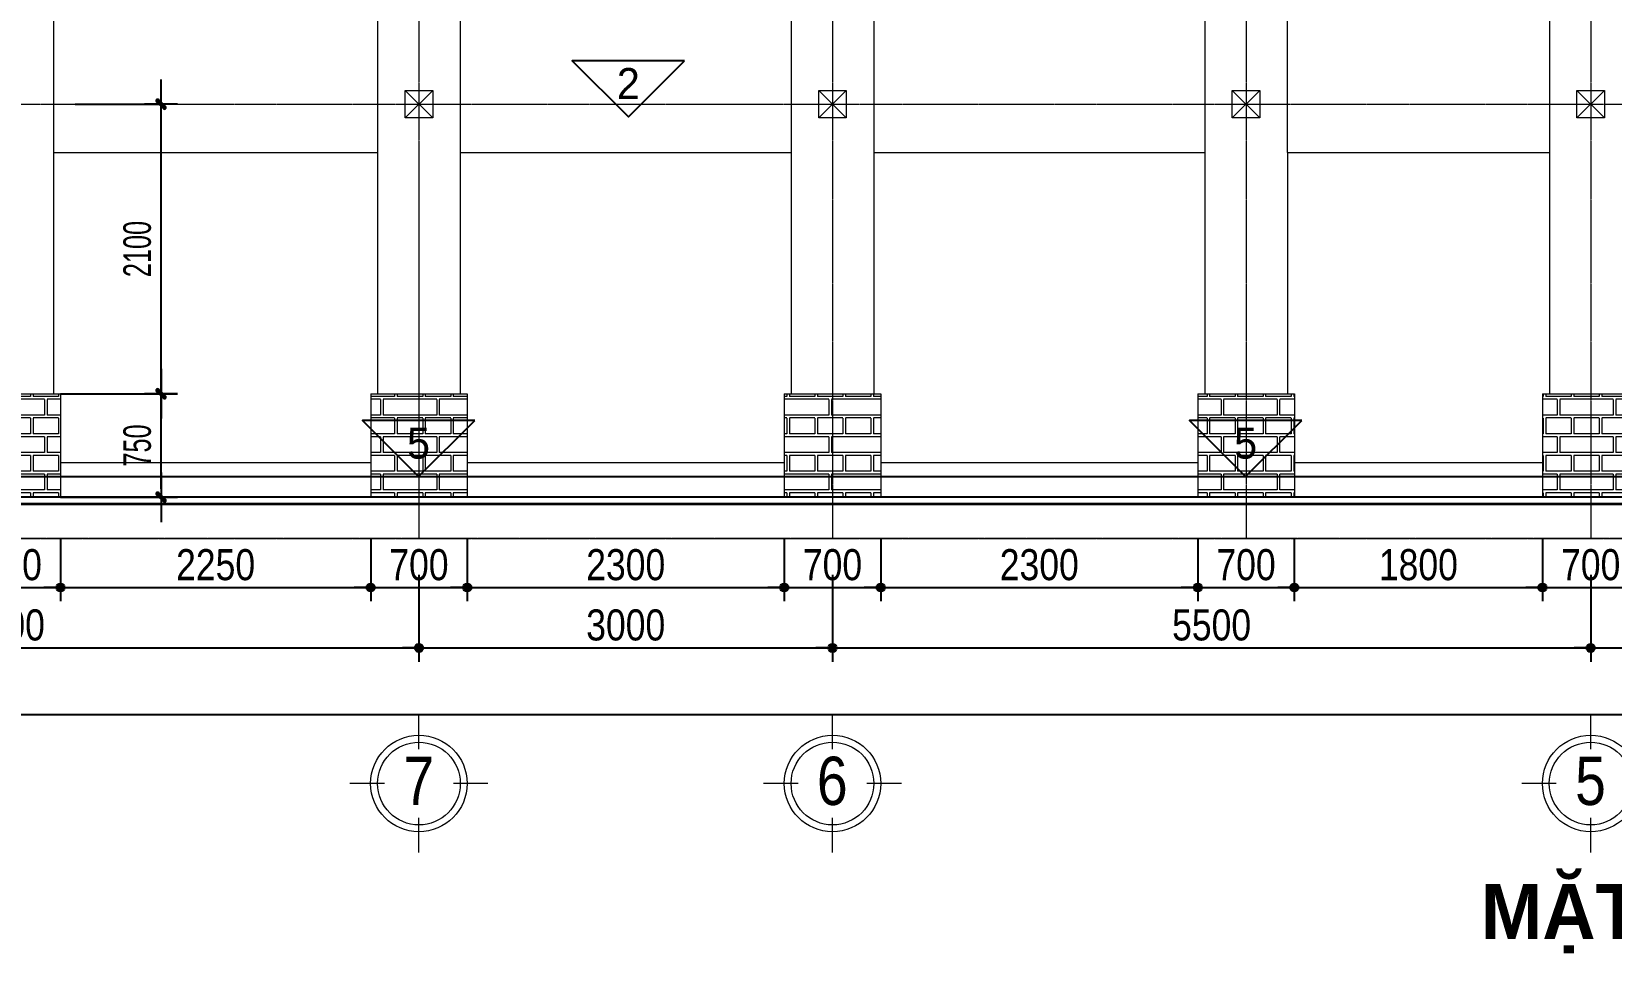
# Model space of a CAD drawing. Header units: millimetres. Extents: x 176 to 38825, y 257 to 17629.
# Drawn here: x 7695 to 19155, y 257 to 6943 of the extents above; entities that cross this region are included whole.
import ezdxf
from ezdxf.enums import TextEntityAlignment as Align

# ---------------------------------------------------------------- set-up
doc = ezdxf.new("R2010")
doc.units = ezdxf.units.MM
doc.linetypes.add('ACAD_ISO10W100', pattern=[18, 12, -3, 0, -3])
for name, color, linetype in [('009', 251, 'Continuous'), ('DIM', 1, 'Continuous'), ('HATCH', 8, 'Continuous'), ('TAGS', 60, 'Continuous'), ('TEXT', 7, 'Continuous'), ('TUONG', 131, 'Continuous')]:
    doc.layers.add(name, color=color, linetype=linetype)
for name, color, linetype, lineweight in [('HACHT', 8, 'Continuous', 5), ('NET-THAY', 2, 'Continuous', 13), ('TEN TRUC', 3, 'Continuous', 18), ('TRUC', 24, 'Continuous', 0)]:
    doc.layers.add(name, color=color, linetype=linetype, lineweight=lineweight)
doc.styles.add('AVO', font='')
doc.styles.add('HEL-CONDENSE', font='')
doc.styles.add('KICHTHUOC', font='', dxfattribs={"width": 0.8})
doc.styles.add('SWISS-CONDENSE', font='')
doc.styles.add('VNI-HELVE-CONDENSEN', font='')
doc.styles.get('AVO').set_extended_font_data('VNI-Avo')
doc.styles.get('HEL-CONDENSE').set_extended_font_data('VNI-Helve-Condense')
doc.styles.get('KICHTHUOC').set_extended_font_data('VNI-Helve-Condense')
doc.styles.get('SWISS-CONDENSE').set_extended_font_data('VNI-Swiss-Condense')
doc.styles.get('VNI-HELVE-CONDENSEN').set_extended_font_data('VNI-Helve-Condense')
doc.dimstyles.new('1-100', dxfattribs={"dimtxt": 200, "dimasz": 60, "dimexe": 0, "dimexo": 0, "dimgap": 70, "dimtad": 1, "dimtoh": 1, "dimdec": 0, "dimzin": 9, "dimdsep": 46, "dimtxsty": 'KICHTHUOC', "dimblk": 'KTHUOC', "dimcen": 15, "dimdle": 150, "dimclrd": 256, "dimclre": 256, "dimclrt": 7, "dimadec": 0, "dimazin": 0, "dimtfac": 1, "dimtdec": 0, "dimtix": 1, "dimtmove": 2, "dimatfit": 3, "dimfxl": 1, "dimtolj": 1, "dimtzin": 1, "dimarcsym": 0})
doc.dimstyles.new('D100', dxfattribs={"dimtxt": 225, "dimasz": 1.2, "dimexe": 100, "dimexo": 0, "dimgap": 50, "dimtad": 1, "dimdec": 0, "dimzin": 13, "dimdsep": 46, "dimtxsty": 'HEL-CONDENSE', "dimblk": 'D50', "dimcen": 0, "dimclrd": 1, "dimclre": 1, "dimclrt": 7, "dimadec": 0, "dimazin": 0, "dimtfac": 1, "dimtdec": 0, "dimtmove": 0, "dimatfit": 3, "dimldrblk": 'D50', "dimfxl": 1, "dimtolj": 1, "dimtzin": 13, "dimarcsym": 0})
pattern_1 = [(180, (-1293097.7, -244202.06), (-3e-14, -270.968), [387.35, -19.05]), (180, (-1293097.7, -244316.36), (-3e-14, -270.968), [387.35, -19.05]), (180, (-1293199.3, -244337.54), (-3e-14, -270.968), [184.15, -19.05]), (180, (-1293199.3, -244451.84), (-3e-14, -270.968), [184.15, -19.05]), (270, (-1293097.7, -244202.06), (406.4, -7e-14), [114.3, -156.6672]), (270, (-1293078.66, -244202.06), (406.4, -7e-14), [114.3, -156.6672]), (270, (-1293199.31, -244337.54), (203.2, -4e-14), [114.3, -156.6672]), (270, (-1293180.26, -244337.54), (203.2, -4e-14), [114.3, -156.6672])]

# ---------------------------------------------------------------- blocks, each defined once
blk = doc.blocks.new('D50')
at = {"layer": 'DIM'}
blk.add_hatch(color=256, dxfattribs=at).paths.add_polyline_path([(25, 0, 1), (-25, 0, 1)])
blk.add_line((25, 0), (100, 0), dxfattribs=at)
blk.add_circle((0, 0), 25, dxfattribs=at)
blk = doc.blocks.new('*D137')
at = {"layer": 'DEFPOINTS', "color": 0, "transparency": 16777216}
for p in [(4505, 3002), (10505, 3002), (10505, 2473)]:
    blk.add_point(p, dxfattribs=at)
at = {"layer": 'DIM', "color": 1, "lineweight": -2, "transparency": 16777216}
for p, q in [((4505, 3002), (4505, 2373)), ((10505, 3002), (10505, 2373)), ((4506, 2473), (10504, 2473))]:
    blk.add_line(p, q, dxfattribs=at)
at = {"layer": 'DIM', "color": 1, "lineweight": -2, "transparency": 16777216, "xscale": 1.199999999999999, "yscale": 1.199999999999999, "zscale": 1.199999999999999, "rotation": 180}
blk.add_blockref('D50', (4505, 2473), dxfattribs=at)
at = {"layer": 'DIM', "color": 1, "lineweight": -2, "transparency": 16777216, "xscale": 1.199999999999999, "yscale": 1.199999999999999, "zscale": 1.199999999999999}
blk.add_blockref('D50', (10505, 2473), dxfattribs=at)
at = {"layer": 'DIM', "color": 7, "transparency": 16777216, "insert": (7505, 2638), "char_height": 225, "attachment_point": 5, "style": 'HEL-CONDENSE'}
blk.add_mtext('\\A1;6000', dxfattribs=at)
blk = doc.blocks.new('*D138')
at = {"layer": 'DEFPOINTS', "color": 0, "transparency": 16777216}
for p in [(10505, 3002), (13505, 3002), (13505, 2473)]:
    blk.add_point(p, dxfattribs=at)
at = {"layer": 'DIM', "color": 1, "lineweight": -2, "transparency": 16777216}
for p, q in [((10505, 3002), (10505, 2373)), ((13505, 3002), (13505, 2373)), ((10506, 2473), (13504, 2473))]:
    blk.add_line(p, q, dxfattribs=at)
at = {"layer": 'DIM', "color": 1, "lineweight": -2, "transparency": 16777216, "xscale": 1.199999999999999, "yscale": 1.199999999999999, "zscale": 1.199999999999999, "rotation": 180}
blk.add_blockref('D50', (10505, 2473), dxfattribs=at)
at = {"layer": 'DIM', "color": 1, "lineweight": -2, "transparency": 16777216, "xscale": 1.199999999999999, "yscale": 1.199999999999999, "zscale": 1.199999999999999}
blk.add_blockref('D50', (13505, 2473), dxfattribs=at)
at = {"layer": 'DIM', "color": 7, "transparency": 16777216, "insert": (12005, 2638), "char_height": 225, "attachment_point": 5, "style": 'HEL-CONDENSE'}
blk.add_mtext('\\A1;3000', dxfattribs=at)
blk = doc.blocks.new('*D139')
at = {"layer": 'DEFPOINTS', "color": 0, "transparency": 16777216}
for p in [(13505, 3002), (19005, 3002), (19005, 2473)]:
    blk.add_point(p, dxfattribs=at)
at = {"layer": 'DIM', "color": 1, "lineweight": -2, "transparency": 16777216}
for p, q in [((13505, 3002), (13505, 2373)), ((19005, 3002), (19005, 2373)), ((13506, 2473), (19004, 2473))]:
    blk.add_line(p, q, dxfattribs=at)
at = {"layer": 'DIM', "color": 1, "lineweight": -2, "transparency": 16777216, "xscale": 1.199999999999999, "yscale": 1.199999999999999, "zscale": 1.199999999999999, "rotation": 180}
blk.add_blockref('D50', (13505, 2473), dxfattribs=at)
at = {"layer": 'DIM', "color": 1, "lineweight": -2, "transparency": 16777216, "xscale": 1.199999999999999, "yscale": 1.199999999999999, "zscale": 1.199999999999999}
blk.add_blockref('D50', (19005, 2473), dxfattribs=at)
at = {"layer": 'DIM', "color": 7, "transparency": 16777216, "insert": (16255, 2638), "char_height": 225, "attachment_point": 5, "style": 'HEL-CONDENSE'}
blk.add_mtext('\\A1;5500', dxfattribs=at)
blk = doc.blocks.new('*D140')
at = {"layer": 'DEFPOINTS', "color": 0, "transparency": 16777216}
for p in [(19005, 3002), (23005, 3002), (23005, 2473)]:
    blk.add_point(p, dxfattribs=at)
at = {"layer": 'DIM', "color": 1, "lineweight": -2, "transparency": 16777216}
for p, q in [((19005, 3002), (19005, 2373)), ((23005, 3002), (23005, 2373)), ((19006, 2473), (23004, 2473))]:
    blk.add_line(p, q, dxfattribs=at)
at = {"layer": 'DIM', "color": 1, "lineweight": -2, "transparency": 16777216, "xscale": 1.199999999999999, "yscale": 1.199999999999999, "zscale": 1.199999999999999, "rotation": 180}
blk.add_blockref('D50', (19005, 2473), dxfattribs=at)
at = {"layer": 'DIM', "color": 1, "lineweight": -2, "transparency": 16777216, "xscale": 1.199999999999999, "yscale": 1.199999999999999, "zscale": 1.199999999999999}
blk.add_blockref('D50', (23005, 2473), dxfattribs=at)
at = {"layer": 'DIM', "color": 7, "transparency": 16777216, "insert": (21005, 2638), "char_height": 225, "attachment_point": 5, "style": 'HEL-CONDENSE'}
blk.add_mtext('\\A1;4000', dxfattribs=at)
blk = doc.blocks.new('*D144')
at = {"layer": 'DEFPOINTS', "color": 0, "transparency": 16777216}
for p in [(4505, 3002), (37505, 3002), (37505, 1989)]:
    blk.add_point(p, dxfattribs=at)
at = {"layer": 'DIM', "color": 1, "lineweight": -2, "transparency": 16777216}
for p, q in [((4505, 3002), (4505, 1889)), ((37505, 3002), (37505, 1889)), ((4506, 1989), (37504, 1989))]:
    blk.add_line(p, q, dxfattribs=at)
at = {"layer": 'DIM', "color": 1, "lineweight": -2, "transparency": 16777216, "xscale": 1.199999999999999, "yscale": 1.199999999999999, "zscale": 1.199999999999999, "rotation": 180}
blk.add_blockref('D50', (4505, 1989), dxfattribs=at)
at = {"layer": 'DIM', "color": 1, "lineweight": -2, "transparency": 16777216, "xscale": 1.199999999999999, "yscale": 1.199999999999999, "zscale": 1.199999999999999}
blk.add_blockref('D50', (37505, 1989), dxfattribs=at)
at = {"layer": 'DIM', "color": 7, "transparency": 16777216, "insert": (21005, 2154), "char_height": 225, "attachment_point": 5, "style": 'HEL-CONDENSE'}
blk.add_mtext('\\A1;33000', dxfattribs=at)
blk = doc.blocks.new('A$C206177D3')
at = {"layer": 'TEN TRUC', "ltscale": 1000}
for p, q in [((-37, 240), (-37, 490)), ((-287, -10), (-537, -10)), ((463, -10), (213, -10)), ((-37, -510), (-37, -260))]:
    blk.add_line(p, q, dxfattribs=at)
blk.add_circle((-37, -10), 350, dxfattribs=at)
at = {"layer": 'TEN TRUC', "color": 254, "ltscale": 1000}
blk.add_circle((-37, -10), 300, dxfattribs=at)
blk = doc.blocks.new('*D166')
at = {"layer": 'DEFPOINTS', "color": 0, "linetype": 'Continuous', "transparency": 16777216}
for p in [(7205, 3266), (7905, 3266), (7905, 2911)]:
    blk.add_point(p, dxfattribs=at)
at = {"layer": 'DIM', "color": 1, "linetype": 'Continuous', "lineweight": -2, "transparency": 16777216}
for p, q in [((7205, 3266), (7205, 2811)), ((7905, 3266), (7905, 2811)), ((7206, 2911), (7904, 2911))]:
    blk.add_line(p, q, dxfattribs=at)
at = {"layer": 'DIM', "color": 1, "linetype": 'Continuous', "lineweight": -2, "transparency": 16777216, "xscale": 1.199999999999999, "yscale": 1.199999999999999, "zscale": 1.199999999999999, "rotation": 180}
blk.add_blockref('D50', (7205, 2911), dxfattribs=at)
at = {"layer": 'DIM', "color": 1, "linetype": 'Continuous', "lineweight": -2, "transparency": 16777216, "xscale": 1.199999999999999, "yscale": 1.199999999999999, "zscale": 1.199999999999999}
blk.add_blockref('D50', (7905, 2911), dxfattribs=at)
at = {"layer": 'DIM', "color": 7, "linetype": 'Continuous', "transparency": 16777216, "insert": (7555, 3075), "char_height": 225, "attachment_point": 5, "style": 'HEL-CONDENSE'}
blk.add_mtext('\\A1;700', dxfattribs=at)
blk = doc.blocks.new('*D167')
at = {"layer": 'DEFPOINTS', "color": 0, "linetype": 'Continuous', "transparency": 16777216}
for p in [(7905, 3266), (10155, 3266), (10155, 2911)]:
    blk.add_point(p, dxfattribs=at)
at = {"layer": 'DIM', "color": 1, "linetype": 'Continuous', "lineweight": -2, "transparency": 16777216}
for p, q in [((7905, 3266), (7905, 2811)), ((10155, 3266), (10155, 2811)), ((7906, 2911), (10154, 2911))]:
    blk.add_line(p, q, dxfattribs=at)
at = {"layer": 'DIM', "color": 1, "linetype": 'Continuous', "lineweight": -2, "transparency": 16777216, "xscale": 1.199999999999999, "yscale": 1.199999999999999, "zscale": 1.199999999999999, "rotation": 180}
blk.add_blockref('D50', (7905, 2911), dxfattribs=at)
at = {"layer": 'DIM', "color": 1, "linetype": 'Continuous', "lineweight": -2, "transparency": 16777216, "xscale": 1.199999999999999, "yscale": 1.199999999999999, "zscale": 1.199999999999999}
blk.add_blockref('D50', (10155, 2911), dxfattribs=at)
at = {"layer": 'DIM', "color": 7, "linetype": 'Continuous', "transparency": 16777216, "insert": (9030, 3075), "char_height": 225, "attachment_point": 5, "style": 'HEL-CONDENSE'}
blk.add_mtext('\\A1;2250', dxfattribs=at)
blk = doc.blocks.new('*D168')
at = {"layer": 'DEFPOINTS', "color": 0, "linetype": 'Continuous', "transparency": 16777216}
for p in [(10155, 3266), (10855, 3266), (10855, 2911)]:
    blk.add_point(p, dxfattribs=at)
at = {"layer": 'DIM', "color": 1, "linetype": 'Continuous', "lineweight": -2, "transparency": 16777216}
for p, q in [((10155, 3266), (10155, 2811)), ((10855, 3266), (10855, 2811)), ((10156, 2911), (10854, 2911))]:
    blk.add_line(p, q, dxfattribs=at)
at = {"layer": 'DIM', "color": 1, "linetype": 'Continuous', "lineweight": -2, "transparency": 16777216, "xscale": 1.199999999999999, "yscale": 1.199999999999999, "zscale": 1.199999999999999, "rotation": 180}
blk.add_blockref('D50', (10155, 2911), dxfattribs=at)
at = {"layer": 'DIM', "color": 1, "linetype": 'Continuous', "lineweight": -2, "transparency": 16777216, "xscale": 1.199999999999999, "yscale": 1.199999999999999, "zscale": 1.199999999999999}
blk.add_blockref('D50', (10855, 2911), dxfattribs=at)
at = {"layer": 'DIM', "color": 7, "linetype": 'Continuous', "transparency": 16777216, "insert": (10505, 3075), "char_height": 225, "attachment_point": 5, "style": 'HEL-CONDENSE'}
blk.add_mtext('\\A1;700', dxfattribs=at)
blk = doc.blocks.new('*D169')
at = {"layer": 'DEFPOINTS', "color": 0, "linetype": 'Continuous', "transparency": 16777216}
for p in [(10855, 3266), (13155, 3266), (13155, 2911)]:
    blk.add_point(p, dxfattribs=at)
at = {"layer": 'DIM', "color": 1, "linetype": 'Continuous', "lineweight": -2, "transparency": 16777216}
for p, q in [((10855, 3266), (10855, 2811)), ((13155, 3266), (13155, 2811)), ((10856, 2911), (13154, 2911))]:
    blk.add_line(p, q, dxfattribs=at)
at = {"layer": 'DIM', "color": 1, "linetype": 'Continuous', "lineweight": -2, "transparency": 16777216, "xscale": 1.199999999999999, "yscale": 1.199999999999999, "zscale": 1.199999999999999, "rotation": 180}
blk.add_blockref('D50', (10855, 2911), dxfattribs=at)
at = {"layer": 'DIM', "color": 1, "linetype": 'Continuous', "lineweight": -2, "transparency": 16777216, "xscale": 1.199999999999999, "yscale": 1.199999999999999, "zscale": 1.199999999999999}
blk.add_blockref('D50', (13155, 2911), dxfattribs=at)
at = {"layer": 'DIM', "color": 7, "linetype": 'Continuous', "transparency": 16777216, "insert": (12005, 3075), "char_height": 225, "attachment_point": 5, "style": 'HEL-CONDENSE'}
blk.add_mtext('\\A1;2300', dxfattribs=at)
blk = doc.blocks.new('*D170')
at = {"layer": 'DEFPOINTS', "color": 0, "linetype": 'Continuous', "transparency": 16777216}
for p in [(13155, 3266), (13855, 3266), (13855, 2911)]:
    blk.add_point(p, dxfattribs=at)
at = {"layer": 'DIM', "color": 1, "linetype": 'Continuous', "lineweight": -2, "transparency": 16777216}
for p, q in [((13155, 3266), (13155, 2811)), ((13855, 3266), (13855, 2811)), ((13156, 2911), (13854, 2911))]:
    blk.add_line(p, q, dxfattribs=at)
at = {"layer": 'DIM', "color": 1, "linetype": 'Continuous', "lineweight": -2, "transparency": 16777216, "xscale": 1.199999999999999, "yscale": 1.199999999999999, "zscale": 1.199999999999999, "rotation": 180}
blk.add_blockref('D50', (13155, 2911), dxfattribs=at)
at = {"layer": 'DIM', "color": 1, "linetype": 'Continuous', "lineweight": -2, "transparency": 16777216, "xscale": 1.199999999999999, "yscale": 1.199999999999999, "zscale": 1.199999999999999}
blk.add_blockref('D50', (13855, 2911), dxfattribs=at)
at = {"layer": 'DIM', "color": 7, "linetype": 'Continuous', "transparency": 16777216, "insert": (13505, 3075), "char_height": 225, "attachment_point": 5, "style": 'HEL-CONDENSE'}
blk.add_mtext('\\A1;700', dxfattribs=at)
blk = doc.blocks.new('*D171')
at = {"layer": 'DEFPOINTS', "color": 0, "linetype": 'Continuous', "transparency": 16777216}
for p in [(13855, 3266), (16155, 3266), (16155, 2911)]:
    blk.add_point(p, dxfattribs=at)
at = {"layer": 'DIM', "color": 1, "linetype": 'Continuous', "lineweight": -2, "transparency": 16777216}
for p, q in [((13855, 3266), (13855, 2811)), ((16155, 3266), (16155, 2811)), ((13856, 2911), (16154, 2911))]:
    blk.add_line(p, q, dxfattribs=at)
at = {"layer": 'DIM', "color": 1, "linetype": 'Continuous', "lineweight": -2, "transparency": 16777216, "xscale": 1.199999999999999, "yscale": 1.199999999999999, "zscale": 1.199999999999999, "rotation": 180}
blk.add_blockref('D50', (13855, 2911), dxfattribs=at)
at = {"layer": 'DIM', "color": 1, "linetype": 'Continuous', "lineweight": -2, "transparency": 16777216, "xscale": 1.199999999999999, "yscale": 1.199999999999999, "zscale": 1.199999999999999}
blk.add_blockref('D50', (16155, 2911), dxfattribs=at)
at = {"layer": 'DIM', "color": 7, "linetype": 'Continuous', "transparency": 16777216, "insert": (15005, 3075), "char_height": 225, "attachment_point": 5, "style": 'HEL-CONDENSE'}
blk.add_mtext('\\A1;2300', dxfattribs=at)
blk = doc.blocks.new('*D172')
at = {"layer": 'DEFPOINTS', "color": 0, "linetype": 'Continuous', "transparency": 16777216}
for p in [(16155, 3266), (16855, 3266), (16855, 2911)]:
    blk.add_point(p, dxfattribs=at)
at = {"layer": 'DIM', "color": 1, "linetype": 'Continuous', "lineweight": -2, "transparency": 16777216}
for p, q in [((16155, 3266), (16155, 2811)), ((16855, 3266), (16855, 2811)), ((16156, 2911), (16854, 2911))]:
    blk.add_line(p, q, dxfattribs=at)
at = {"layer": 'DIM', "color": 1, "linetype": 'Continuous', "lineweight": -2, "transparency": 16777216, "xscale": 1.199999999999999, "yscale": 1.199999999999999, "zscale": 1.199999999999999, "rotation": 180}
blk.add_blockref('D50', (16155, 2911), dxfattribs=at)
at = {"layer": 'DIM', "color": 1, "linetype": 'Continuous', "lineweight": -2, "transparency": 16777216, "xscale": 1.199999999999999, "yscale": 1.199999999999999, "zscale": 1.199999999999999}
blk.add_blockref('D50', (16855, 2911), dxfattribs=at)
at = {"layer": 'DIM', "color": 7, "linetype": 'Continuous', "transparency": 16777216, "insert": (16505, 3075), "char_height": 225, "attachment_point": 5, "style": 'HEL-CONDENSE'}
blk.add_mtext('\\A1;700', dxfattribs=at)
blk = doc.blocks.new('*D173')
at = {"layer": 'DEFPOINTS', "color": 0, "linetype": 'Continuous', "transparency": 16777216}
for p in [(16855, 3266), (18655, 3266), (18655, 2911)]:
    blk.add_point(p, dxfattribs=at)
at = {"layer": 'DIM', "color": 1, "linetype": 'Continuous', "lineweight": -2, "transparency": 16777216}
for p, q in [((16855, 3266), (16855, 2811)), ((18655, 3266), (18655, 2811)), ((16856, 2911), (18654, 2911))]:
    blk.add_line(p, q, dxfattribs=at)
at = {"layer": 'DIM', "color": 1, "linetype": 'Continuous', "lineweight": -2, "transparency": 16777216, "xscale": 1.199999999999999, "yscale": 1.199999999999999, "zscale": 1.199999999999999, "rotation": 180}
blk.add_blockref('D50', (16855, 2911), dxfattribs=at)
at = {"layer": 'DIM', "color": 1, "linetype": 'Continuous', "lineweight": -2, "transparency": 16777216, "xscale": 1.199999999999999, "yscale": 1.199999999999999, "zscale": 1.199999999999999}
blk.add_blockref('D50', (18655, 2911), dxfattribs=at)
at = {"layer": 'DIM', "color": 7, "linetype": 'Continuous', "transparency": 16777216, "insert": (17755, 3075), "char_height": 225, "attachment_point": 5, "style": 'HEL-CONDENSE'}
blk.add_mtext('\\A1;1800', dxfattribs=at)
blk = doc.blocks.new('*D174')
at = {"layer": 'DEFPOINTS', "color": 0, "linetype": 'Continuous', "transparency": 16777216}
for p in [(18655, 3266), (19355, 3302), (19355, 2911)]:
    blk.add_point(p, dxfattribs=at)
at = {"layer": 'DIM', "color": 1, "linetype": 'Continuous', "lineweight": -2, "transparency": 16777216}
for p, q in [((18655, 3266), (18655, 2811)), ((19355, 3302), (19355, 2811)), ((18656, 2911), (19354, 2911))]:
    blk.add_line(p, q, dxfattribs=at)
at = {"layer": 'DIM', "color": 1, "linetype": 'Continuous', "lineweight": -2, "transparency": 16777216, "xscale": 1.199999999999999, "yscale": 1.199999999999999, "zscale": 1.199999999999999, "rotation": 180}
blk.add_blockref('D50', (18655, 2911), dxfattribs=at)
at = {"layer": 'DIM', "color": 1, "linetype": 'Continuous', "lineweight": -2, "transparency": 16777216, "xscale": 1.199999999999999, "yscale": 1.199999999999999, "zscale": 1.199999999999999}
blk.add_blockref('D50', (19355, 2911), dxfattribs=at)
at = {"layer": 'DIM', "color": 7, "linetype": 'Continuous', "transparency": 16777216, "insert": (19005, 3075), "char_height": 225, "attachment_point": 5, "style": 'HEL-CONDENSE'}
blk.add_mtext('\\A1;700', dxfattribs=at)
blk = doc.blocks.new('TUONG-NAM')
at = {"layer": 'TAGS'}
blk.add_lwpolyline([(-453, -453), (453, -453), (0, 0)], close=True, dxfattribs=at)
at = {"layer": 'TAGS', "linetype": 'Continuous', "style": 'AVO'}
blk.add_attdef('KH-TUONG', text='', height=250, dxfattribs=at).set_placement((0, -269), align=Align.MIDDLE_CENTER)
blk = doc.blocks.new('KTHUOC')
at = {"ltscale": 50}
h = blk.add_hatch(color=256, dxfattribs=at)
edge = h.paths.add_edge_path()
edge.add_line((0.28, 0.53), (-0.53, -0.28))
edge.add_arc((-0.41, -0.41), 0.175, 135, 225)
edge.add_arc((-0.41, -0.41), 0.175, 225, 315)
edge.add_line((-0.28, -0.53), (0.53, 0.28))
edge.add_arc((0.41, 0.41), 0.175, 315, 405)
edge.add_arc((0.41, 0.41), 0.175, 45, 135)
for p, q in [((0, -2), (0, 2)), ((-3, 0), (3, 0))]:
    blk.add_line(p, q)
blk.add_lwpolyline([(0.28, 0.53), (-0.53, -0.28, 0.414214), (-0.53, -0.53), (-0.53, -0.53, 0.414214), (-0.28, -0.53), (0.53, 0.28, 0.414214), (0.53, 0.53), (0.53, 0.53, 0.414214)], format="xyb", close=True)
blk = doc.blocks.new('*D260')
at = {"layer": '009', "lineweight": -2, "transparency": 16777216}
for p, q in [((7905, 4316), (8634, 4316)), ((8634, 3626), (8634, 4256)), ((7905, 3566), (8634, 3566))]:
    blk.add_line(p, q, dxfattribs=at)
at = {"layer": 'DEFPOINTS', "color": 0, "transparency": 16777216}
for p in [(7905, 4316), (8634, 4316), (7905, 3566)]:
    blk.add_point(p, dxfattribs=at)
at = {"layer": '009', "lineweight": -2, "transparency": 16777216, "xscale": 60, "yscale": 60, "zscale": 60}
for p, rotation in [((8634, 4316), 90), ((8634, 3566), 270)]:
    blk.add_blockref('KTHUOC', p, dxfattribs=dict(at, rotation=rotation))
at = {"layer": '009', "color": 7, "transparency": 16777216, "insert": (8462, 3941), "char_height": 200, "attachment_point": 5, "rotation": 90, "style": 'KICHTHUOC'}
blk.add_mtext('\\A1;750', dxfattribs=at)
blk = doc.blocks.new('*D261')
at = {"layer": '009', "lineweight": -2, "transparency": 16777216}
for p, q in [((8012, 6416), (8634, 6416)), ((8634, 4376), (8634, 6356)), ((8012, 4316), (8634, 4316))]:
    blk.add_line(p, q, dxfattribs=at)
at = {"layer": 'DEFPOINTS', "color": 0, "transparency": 16777216}
for p in [(8012, 6416), (8634, 6416), (8012, 4316)]:
    blk.add_point(p, dxfattribs=at)
at = {"layer": '009', "lineweight": -2, "transparency": 16777216, "xscale": 60, "yscale": 60, "zscale": 60}
for p, rotation in [((8634, 6416), 90), ((8634, 4316), 270)]:
    blk.add_blockref('KTHUOC', p, dxfattribs=dict(at, rotation=rotation))
at = {"layer": '009', "color": 7, "transparency": 16777216, "insert": (8462, 5366), "char_height": 200, "attachment_point": 5, "rotation": 90, "style": 'KICHTHUOC'}
blk.add_mtext('\\A1;2100', dxfattribs=at)

msp = doc.modelspace()

# ---------------------------------------------------------------- hatches: boundary and pattern name
at = {"layer": 'HACHT'}
h = msp.add_hatch(dxfattribs=at)
h.set_pattern_fill('AR-BRELM', color=256, scale=2, angle=180, style=0)
h.set_pattern_definition(pattern_1)
h.paths.add_polyline_path([(7905.168, 3566.449), (7905.168, 4316.449), (7205.168, 4316.449), (7205.168, 3566.449)])
h = msp.add_hatch(dxfattribs=at)
h.set_pattern_fill('AR-BRELM', color=256, scale=2, angle=180, style=0)
h.set_pattern_definition(pattern_1)
h.paths.add_polyline_path([(10855.168, 3566.449), (10855.168, 4316.449), (10155.168, 4316.449), (10155.168, 3566.449)])
h = msp.add_hatch(dxfattribs=at)
h.set_pattern_fill('AR-BRELM', color=256, scale=2, angle=180, style=0)
h.set_pattern_definition(pattern_1)
h.paths.add_polyline_path([(13155.168, 4316.449), (13155.168, 3566.449), (13855.168, 3566.449), (13855.168, 4316.449)])
h = msp.add_hatch(dxfattribs=at)
h.set_pattern_fill('AR-BRELM', color=256, scale=2, angle=180, style=0)
h.set_pattern_definition(pattern_1)
h.paths.add_polyline_path([(16155.168, 4316.449), (16155.168, 3566.449), (16855.168, 3566.449), (16855.168, 4316.449)])
h = msp.add_hatch(dxfattribs=at)
h.set_pattern_fill('AR-BRELM', color=256, scale=2, angle=180, style=0)
h.set_pattern_definition(pattern_1)
h.paths.add_polyline_path([(18655.168, 4316.449), (18655.168, 3566.449), (19355.168, 3566.449), (19355.168, 4316.449)])

# ---------------------------------------------------------------- linework, layer by layer
at = {"layer": '009'}
msp.add_line((3615.234, 3716.449), (21221.102, 3716.449), dxfattribs=at)
at = {"layer": 'HATCH'}
msp.add_lwpolyline([(13155.168, 3566.449), (10705.168, 3566.449)], dxfattribs=at)
at = {"layer": 'NET-THAY'}
for p, q in [((16805.168, 6066.449), (16805.168, 7116.449)), ((7905.168, 3816.449), (10155.168, 3816.449)), ((10855.168, 3816.449), (13155.168, 3816.449)), ((13855.168, 3816.449), (16155.168, 3816.449)), ((16855.168, 3816.449), (18655.168, 3816.449))]:
    msp.add_line(p, q, dxfattribs=at)
for points in [[(7855.168, 13616.449), (7855.168, 4316.449)], [(10205.168, 13616.449), (10205.168, 4316.449)], [(10805.168, 13616.449), (10805.168, 4316.449)], [(13205.168, 13616.449), (13205.168, 4316.449)], [(13805.168, 13616.449), (13805.168, 4316.449)], [(16205.168, 13616.449), (16205.168, 4316.449)], [(18705.168, 10416.449), (18705.168, 6066.449)], [(10405.168, 6516.449), (10605.168, 6516.449), (10605.168, 6316.449), (10405.168, 6316.449), (10405.168, 6516.449)], [(10605.168, 6516.449), (10405.168, 6316.449)], [(10405.168, 6516.449), (10605.168, 6316.449)], [(13405.168, 6516.449), (13605.168, 6516.449), (13605.168, 6316.449), (13405.168, 6316.449), (13405.168, 6516.449)], [(13605.168, 6516.449), (13405.168, 6316.449)], [(13405.168, 6516.449), (13605.168, 6316.449)], [(16405.168, 6516.449), (16605.168, 6516.449), (16605.168, 6316.449), (16405.168, 6316.449), (16405.168, 6516.449)], [(16605.168, 6516.449), (16405.168, 6316.449)], [(16405.168, 6516.449), (16605.168, 6316.449)], [(18905.168, 6516.449), (19105.168, 6516.449), (19105.168, 6316.449), (18905.168, 6316.449), (18905.168, 6516.449)], [(19105.168, 6516.449), (18905.168, 6316.449)], [(18905.168, 6516.449), (19105.168, 6316.449)], [(7855.168, 6066.449), (10205.168, 6066.449)], [(10805.168, 6066.449), (13205.168, 6066.449)], [(13805.168, 6066.449), (16205.168, 6066.449)], [(16805.168, 6066.449), (18705.168, 6066.449)], [(16805.168, 6066.449), (16805.168, 4316.449)], [(18705.168, 6066.449), (18705.168, 4316.449)], [(7205.168, 4316.449), (7905.168, 4316.449)], [(7905.168, 4316.449), (7905.168, 3566.449)], [(10155.168, 4316.449), (10155.168, 3566.449)], [(10155.168, 4316.449), (10855.168, 4316.449)], [(10855.168, 4316.449), (10855.168, 3566.449)], [(13155.168, 4316.449), (13155.168, 3566.449)], [(13155.168, 4316.449), (13855.168, 4316.449)], [(13855.168, 4316.449), (13855.168, 3566.449)], [(16155.168, 4316.449), (16155.168, 3566.449)], [(16155.168, 4316.449), (16855.168, 4316.449)], [(16855.168, 4316.449), (16855.168, 3566.449)], [(18655.168, 4316.449), (18655.168, 3566.449)], [(18655.168, 4316.449), (19355.168, 4316.449)], [(13155.168, 3716.449), (13155.168, 3566.449)]]:
    msp.add_lwpolyline(points, dxfattribs=at)
at = {"layer": 'TRUC', "linetype": 'ACAD_ISO10W100', "ltscale": 0.2}
msp.add_lwpolyline([(3256.934, 17629.104), (38725.372, 17629.104), (38725.372, 3266.449), (3256.934, 3266.449)], close=True, dxfattribs=at)
for points in [[(10505.168, 17629.104), (10505.168, 3266.449)], [(13505.168, 17629.104), (13505.168, 3266.449)], [(16505.168, 17629.104), (16505.168, 3266.449)], [(19005.168, 17629.104), (19005.168, 3266.449)], [(19005.168, 17629.104), (19005.168, 3266.449)], [(3256.934, 6416.449), (38725.372, 6416.449)], [(10505.168, 5916.449), (10505.168, 3266.449)], [(3256.934, 3716.449), (38725.372, 3716.449)], [(3256.934, 3266.449), (38725.372, 3266.449)]]:
    msp.add_lwpolyline(points, dxfattribs=at)
at = {"layer": 'TUONG'}
msp.add_lwpolyline([(38725.372, 3566.449), (3256.934, 3566.449)], dxfattribs=at)
at = {"layer": 'TUONG', "const_width": 20}
msp.add_lwpolyline([(38725.372, 3516.449), (3256.934, 3516.449)], dxfattribs=at)

# ---------------------------------------------------------------- block references
at = {"layer": 'TAGS', "linetype": 'Continuous'}
ref = msp.add_blockref('TUONG-NAM', (12024.262, 6323.789), dxfattribs=dict(at, xscale=0.8999999999068677, yscale=0.9000000000232831, zscale=0.9, rotation=180))
ref.add_attrib('KH-TUONG', '2', dxfattribs={"color": 7, "linetype": 'Continuous', "height": 225, "style": 'AVO'}).set_placement((12023.817, 6566.143), align=Align.MIDDLE_CENTER)
ref = msp.add_blockref('TUONG-NAM', (10502.057, 3715.408), dxfattribs=dict(at, xscale=0.8999999999068677, yscale=0.9000000000232831, zscale=0.9, rotation=180))
ref.add_attrib('KH-TUONG', '5', dxfattribs={"color": 7, "linetype": 'Continuous', "height": 225, "style": 'AVO'}).set_placement((10501.612, 3957.762), align=Align.MIDDLE_CENTER)
ref = msp.add_blockref('TUONG-NAM', (16502.057, 3715.408), dxfattribs=dict(at, xscale=0.8999999999068677, yscale=0.9000000000232831, zscale=0.9, rotation=180))
ref.add_attrib('KH-TUONG', '5', dxfattribs={"color": 7, "linetype": 'Continuous', "height": 225, "style": 'AVO'}).set_placement((16501.612, 3957.762), align=Align.MIDDLE_CENTER)
at = {"layer": 'TAGS', "ltscale": 1000}
ref = msp.add_blockref('A$C206177D3', (10541.789, 1499.197), dxfattribs=at)
ref.add_attrib('A', '7', dxfattribs={"color": 7, "ltscale": 1000, "height": 350, "style": 'VNI-HELVE-CONDENSEN'}).set_placement((10503.485, 1333.559), align=Align.CENTER)
ref = msp.add_blockref('A$C206177D3', (13541.789, 1499.197), dxfattribs=at)
ref.add_attrib('A', '6', dxfattribs={"color": 7, "ltscale": 1000, "height": 350, "style": 'VNI-HELVE-CONDENSEN'}).set_placement((13503.485, 1333.559), align=Align.CENTER)
ref = msp.add_blockref('A$C206177D3', (19041.789, 1499.197), dxfattribs=at)
ref.add_attrib('A', '5', dxfattribs={"color": 7, "ltscale": 1000, "height": 350, "style": 'VNI-HELVE-CONDENSEN'}).set_placement((19003.485, 1333.559), align=Align.CENTER)

# ---------------------------------------------------------------- texts
at = {"layer": 'TEXT', "color": 7, "insert": (18208.267, 761.092), "char_height": 400, "attachment_point": 1, "style": 'SWISS-CONDENSE'}
msp.add_mtext('{\\fVNI-Avo|b1|i0|c0|p2;MAËT ÑÖÙNG TRUÏC 8-1}', dxfattribs=at)

# ---------------------------------------------------------------- dimensions: what is measured, and where the dimension line sits
at = {"layer": '009'}
for base, p1, p2, picture, middle in [((8633.85, 6416.449), (8012.273, 4316.449), (8012.273, 6416.449), '*D261', (8461.717, 5366.449)), ((8633.85, 4316.449), (7905.168, 3566.449), (7905.168, 4316.449), '*D260', (8461.717, 3941.449))]:
    dim = msp.add_linear_dim(base=base, p1=p1, p2=p2, angle=90, dimstyle='1-100', dxfattribs=at)
    dim.commit()
    dim.dimension.update_dxf_attribs({"geometry": picture, "text_midpoint": middle})
at = {"layer": 'DIM', "linetype": 'Continuous'}
for base, p1, p2, picture, middle in [((7905.168, 2910.513), (7205.168, 3266.449), (7905.168, 3266.449), '*D166', (7555.168, 3075.413)), ((10155.168, 2910.513), (7905.168, 3266.449), (10155.168, 3266.449), '*D167', (9030.168, 3075.413)), ((10855.168, 2910.513), (10155.168, 3266.449), (10855.168, 3266.449), '*D168', (10505.168, 3075.413)), ((13155.168, 2910.513), (10855.168, 3266.449), (13155.168, 3266.449), '*D169', (12005.168, 3075.413)), ((13855.168, 2910.513), (13155.168, 3266.449), (13855.168, 3266.449), '*D170', (13505.168, 3075.413)), ((16155.168, 2910.513), (13855.168, 3266.449), (16155.168, 3266.449), '*D171', (15005.168, 3075.413)), ((16855.168, 2910.513), (16155.168, 3266.449), (16855.168, 3266.449), '*D172', (16505.168, 3075.413)), ((18655.168, 2910.513), (16855.168, 3266.449), (18655.168, 3266.449), '*D173', (17755.168, 3075.413)), ((19355.168, 2910.513), (18655.168, 3266.449), (19355.168, 3302.263), '*D174', (19005.168, 3075.413))]:
    dim = msp.add_linear_dim(base=base, p1=p1, p2=p2, dimstyle='D100', override={"dimtmove": 1}, dxfattribs=at)
    dim.commit()
    dim.dimension.update_dxf_attribs({"geometry": picture, "text_midpoint": middle})
at = {"layer": 'DIM'}
for p2, distance, picture, middle in [((10505.168, 3002.115), -529.413, '*D137', (7505.168, 2637.602)), ((37505.168, 3002.115), -1012.771, '*D144', (21005.168, 2154.243))]:
    dim = msp.add_aligned_dim(p1=(4505.168, 3002.115), p2=p2, distance=distance, dimstyle='D100', dxfattribs=at)
    dim.commit()
    dim.dimension.update_dxf_attribs({"geometry": picture, "text_midpoint": middle})
for base, p1, p2, picture, middle in [((13505.168, 2472.702), (10505.168, 3002.115), (13505.168, 3002.115), '*D138', (12005.168, 2637.602)), ((19005.168, 2472.702), (13505.168, 3002.115), (19005.168, 3002.115), '*D139', (16255.168, 2637.602)), ((23005.168, 2472.702), (19005.168, 3002.115), (23005.168, 3002.115), '*D140', (21005.168, 2637.602))]:
    dim = msp.add_linear_dim(base=base, p1=p1, p2=p2, angle=180, dimstyle='D100', override={"dimtmove": 1}, dxfattribs=at)
    dim.commit()
    dim.dimension.update_dxf_attribs({"geometry": picture, "text_midpoint": middle})

doc.saveas('drawing.dxf')
